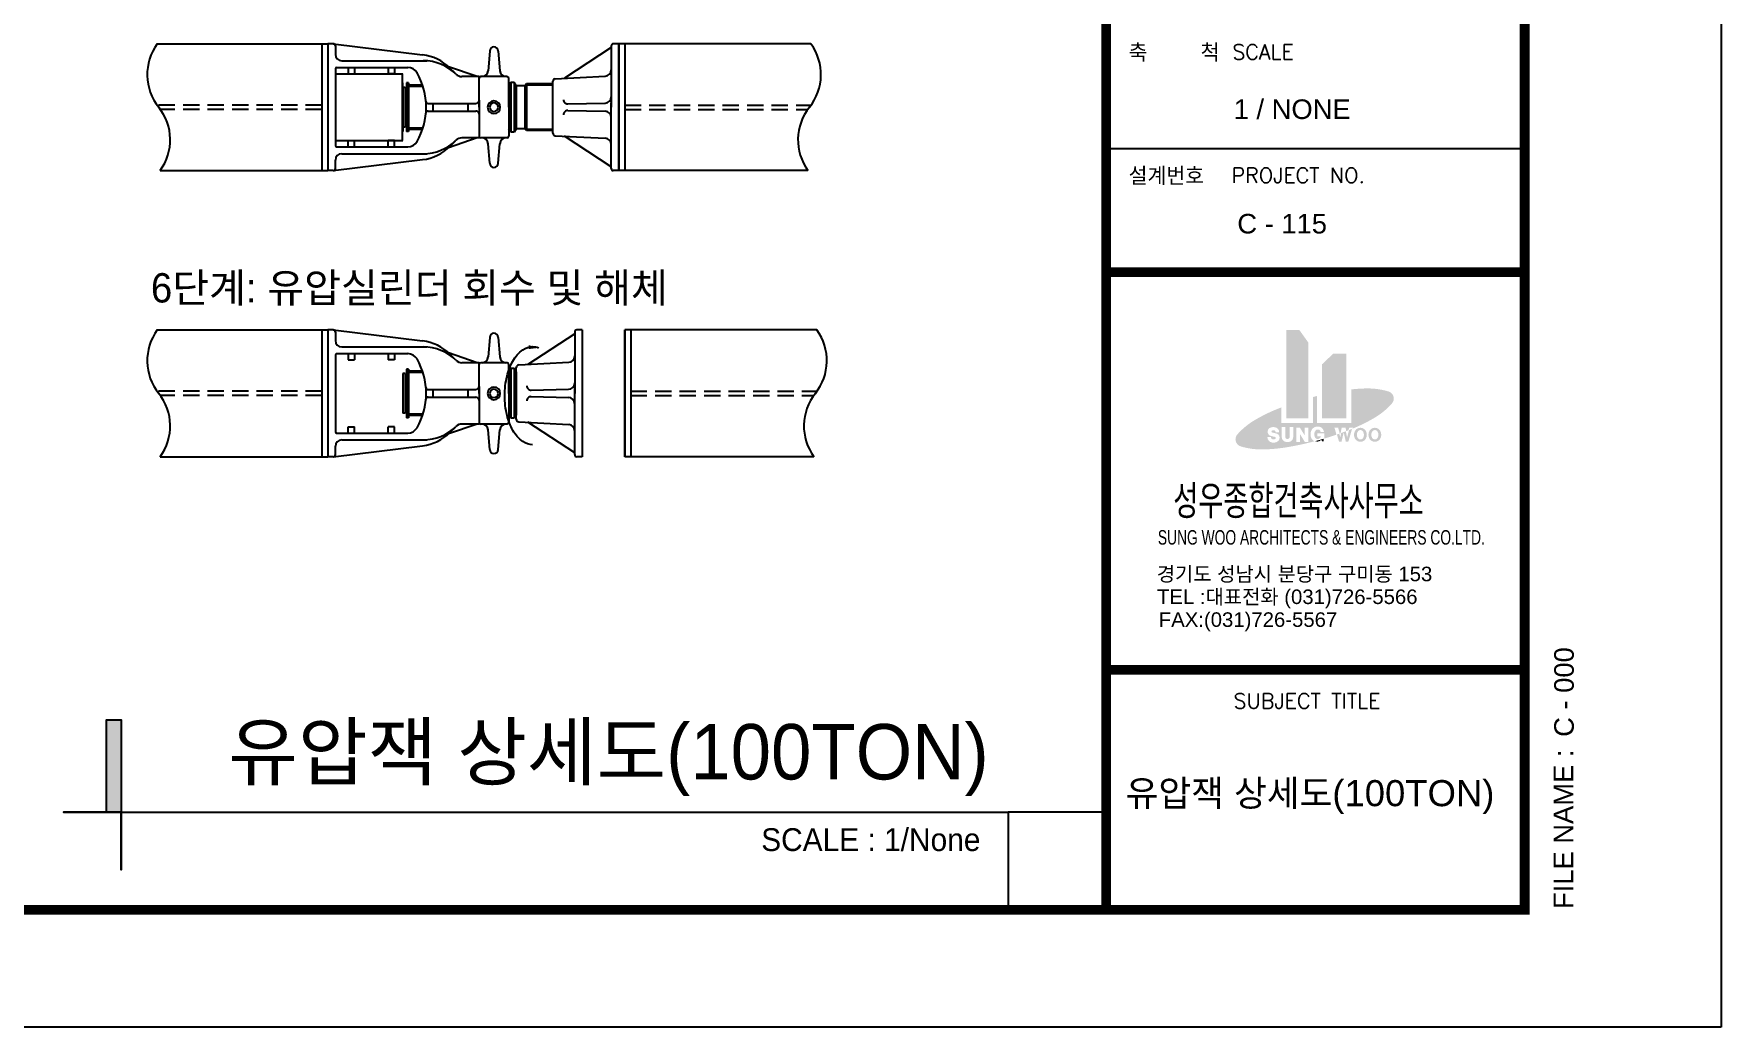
# Model space of a CAD drawing. Header units: millimetres. Extents: x 1073475 to 2890243, y -1340830 to -367733.
# Drawn here: x 2753097 to 2755683, y -373673 to -372150 of the extents above; entities that cross this region are included whole.
import ezdxf
from ezdxf.enums import TextEntityAlignment as Align

# ---------------------------------------------------------------- set-up
doc = ezdxf.new("R2010")
doc.units = ezdxf.units.MM
doc.header["$LTSCALE"] = 50
doc.linetypes.add('DASHED', pattern=[0.75, 0.5, -0.25])
for name, color, linetype in [('11', 11, 'Continuous'), ('3', 3, 'Continuous'), ('A-SYM', 7, 'Continuous'), ('DASH', 1, 'DASHED'), ('HAT', 8, 'Continuous'), ('OIL', 6, 'Continuous'), ('ST_BOLT', 7, 'Continuous'), ('TEX', 3, 'Continuous'), ('TEXT', 3, 'Continuous'), ('TEXT1', 7, 'Continuous'), ('TITLE-1', 3, 'Continuous')]:
    doc.layers.add(name, color=color, linetype=linetype)
doc.layers.add('defpoint', color=193, linetype='Continuous', plot=False)
doc.styles.add('RXHG', font='arial.ttf')
doc.styles.add('RXHS', font='SIMPLEX.SHX', dxfattribs={"bigfont": 'WHGTXT.SHX'})
doc.styles.add('돋움', font='')
doc.styles.get('돋움').set_extended_font_data('Dotum')

# ---------------------------------------------------------------- blocks, each defined once
blk = doc.blocks.new('dbox')
at = {"layer": 'HAT'}
h = blk.add_hatch(color=11, dxfattribs=at)
h.paths.add_polyline_path([(77433.17017800544, 9338.264989394229), (77433.17017800544, 10691.10806438106), (77634.45876490278, 10691.10806438106), (77771.7009644892, 10499.04448840226), (77771.7009644892, 9338.264989394229)])
h.paths.add_polyline_path([(78357.26777223274, 10328.87942943897), (78357.26777223274, 9338.264989394229), (77980.01919103283, 9338.264989394229), (77980.01919103283, 10162.00866703526), (78155.97918533665, 10328.87942943897)])
h = blk.add_hatch(color=11, dxfattribs=at)
edge = h.paths.add_edge_path()
edge.add_line((78388.54418312057, 9152.922575041011), (78399.89820562775, 9195.184769994172))
edge.add_line((78399.8982056209, 9195.18476998253), (78456.73067301736, 9195.18476998253))
edge.add_line((78456.73067301736, 9195.18476998253), (78451.7425326913, 9178.08257447806))
edge.add_ellipse((77492.41209751088, 11535.19478142081), major_axis=(-0.01228152565304937, 2544.85615407463), ratio=0.9999999972061123, start_angle=202.1457498920769, end_angle=210.5970623352607)
edge.add_ellipse((78218.16358976191, 10307.88592775387), major_axis=(-0.02592239020409198, 1119.022273673829), ratio=0.9999999972059727, start_angle=210.5960115768451, end_angle=228.271399793775)
edge.add_ellipse((78968.35609967873, 9638.847946335445), major_axis=(0.01018900746353609, 113.8354124499866), ratio=0.999999997205222, start_angle=228.2778554134856, end_angle=285.8703816195762)
edge.add_ellipse((78968.3560996663, 9638.847946347087), major_axis=(-0.002831095268082302, 113.8354128780933), ratio=0.9999999972058686, start_angle=-74.13617168075932, end_angle=-16.54364547465944)
edge.add_ellipse((78682.15747850577, 8675.265581203159), major_axis=(0.06516580285193342, 1119.02227206498), ratio=0.9999999972048551, start_angle=-16.53888392914867, end_angle=1.136504287797641)
edge.add_ellipse((78710.35507992646, 7249.710549445415), major_axis=(-0.04966569193290418, 2544.856153454099), ratio=0.9999999972061864, start_angle=1.1320495010803, end_angle=6.305794793125378)
edge.add_line((78430.7918522229, 9779.164491609263), (78430.7918522229, 9264.740909222513))
edge.add_line((78430.7918522229, 9264.740909222513), (77906.49511109604, 9264.740909222513))
edge.add_line((77906.49511109604, 9264.740909222513), (77906.49511109604, 9678.606837142375))
edge.add_ellipse((79083.81497395603, 5053.200327062572), major_axis=(-53.36798015143561, 4772.590419164354), ratio=0.999999997088326, start_angle=13.63977515110186, end_angle=14.40004516148103)
edge.add_line((77845.22504447875, 9662.577988831967), (77845.22504447875, 9264.740909234155))
edge.add_line((77845.22504447875, 9264.740909222513), (77359.64609801653, 9264.740909222513))
edge.add_line((77359.64609801653, 9264.740909222513), (77359.64609801653, 9503.785583113262))
edge.add_ellipse((79083.8149742404, 5053.200327970611), major_axis=(-54.3043113204216, 4772.579856323423), ratio=0.9999999971361202, start_angle=20.52459777890319, end_angle=21.42920754593017)
edge.add_ellipse((78246.25555108205, 7117.812556508405), major_axis=(0.8238589759525832, 2544.85602092231), ratio=0.999999997207298, start_angle=22.09966221284434, end_angle=30.61588749171462)
edge.add_ellipse((77520.50405885588, 8345.12141038489), major_axis=(-0.02379178284342399, 1119.022273721128), ratio=0.9999999972060911, start_angle=30.59612066744075, end_angle=48.27150888436786)
edge.add_ellipse((76770.31154893842, 9014.15939180326), major_axis=(0.004474986309083351, 113.8354128179911), ratio=0.9999999972054211, start_angle=48.27497942534542, end_angle=105.8675056314224)
edge.add_ellipse((76770.31154895583, 9014.159391791618), major_axis=(-0.01485608324786325, 113.8354119484), ratio=0.9999999972063554, start_angle=105.8577758852946, end_angle=163.4503020913804)
edge.add_ellipse((77056.51017011635, 9977.741756935604), major_axis=(-0.05446420157807931, 1119.022272636998), ratio=0.9999999972071159, start_angle=163.4549908180321, end_angle=181.1303790349391)
edge.add_ellipse((77028.3125687025, 11403.29678897274), major_axis=(0.1419998109782254, 2544.856150262608), ratio=0.9999999972080158, start_angle=181.136364724767, end_angle=189.6525900036391)
edge.add_ellipse((76654.85267434074, 13599.80701179797), major_axis=(0.5211324483387588, 4772.888767472868), ratio=0.9999999972074668, start_angle=189.6556488661869, end_angle=194.7238742666846)
edge.add_ellipse((77757.40883242062, 8815.061556588102), major_axis=(-0.01045681543930512, 201.202537881784), ratio=0.9999999972064897, start_angle=-33.15219603456262, end_angle=-28.66311442970592)
edge.add_ellipse((77876.49149922593, 9032.646865246934), major_axis=(-0.04287366883558143, 46.83801853025268), ratio=0.9999999972070481, start_angle=127.9732202737217, end_angle=151.121173919157, ccw=False)
edge.add_ellipse((-198308.1011636762, -206945.718214436), major_axis=(272662.5010675837, 220333.6168655565), ratio=0.9999999149476421, start_angle=-0.9153815835069274, end_angle=-0.9114483847429671)
edge.add_ellipse((77863.37858060855, 9052.946266338986), major_axis=(0.01651355281300524, 49.01408182322642), ratio=0.9999999972064132, start_angle=104.03628941992031, end_angle=128.0489035494364, ccw=False)
edge.add_ellipse((77667.6193083669, 9004.076351625088), major_axis=(-0.2851861305880007, 152.7527462193734), ratio=0.9999999971904927, start_angle=-76.08998420202624, end_angle=-70.28749169173827)
edge.add_ellipse((77872.52475399515, 9077.925549533975), major_axis=(-0.0451092414856096, 65.05410200631675), ratio=0.9999999971951178, start_angle=89.33612013073969, end_angle=109.7797486942913, ccw=False)
edge.add_ellipse((77637.76174649064, 9080.483036607271), major_axis=(0.04945263406679198, 169.7228134090712), ratio=0.999999997232313, start_angle=269.3925440556524, end_angle=274.5569690344935)
edge.add_ellipse((77867.20856750492, 9098.703184790967), major_axis=(-0.01201888328286393, 60.44628507941816), ratio=0.9999999972089422, start_angle=75.19940628139119, end_angle=94.52888210538902, ccw=False)
edge.add_ellipse((77686.98525534823, 9146.283901389164), major_axis=(0.3752789497891492, 125.9515640302864), ratio=0.999999997168499, start_angle=255.3815138026692, end_angle=261.3838880367564)
edge.add_ellipse((77870.65229383737, 9117.893979200511), major_axis=(-0.03007325165871742, 59.89611092535886), ratio=0.9999999972094602, start_angle=424.09302283366685, end_angle=441.18440545193243, ccw=False)
edge.add_ellipse((78586.33748721081, 8770.712218130997), major_axis=(11.59957285090205, 855.2673189143345), ratio=0.9999999971479634, start_angle=423.7323226261706, end_angle=424.89881733223854, ccw=False)
edge.add_ellipse((77873.11636562849, 9134.817765686603), major_axis=(-0.09863322991099874, 54.56050821565587), ratio=0.9999999972099276, start_angle=405.77633298846, end_angle=422.8517178406373, ccw=False)
edge.add_ellipse((77242.78970923848, 9746.075491327501), major_axis=(21.45538670594301, 823.1961253959673), ratio=0.9999999971954932, start_angle=227.3729023049699, end_angle=228.3146747104598)
edge.add_ellipse((77878.81480625589, 9149.260964043438), major_axis=(-0.08999437078483508, 48.71430073910506), ratio=0.9999999972043175, start_angle=391.3789464132352, end_angle=406.71583570383007, ccw=False)
edge.add_ellipse((80058.76624448685, 5589.783411257376), major_axis=(871.1052140826674, 4131.861906935749), ratio=0.9999999975115864, start_angle=403.17743438973235, end_angle=403.3899101133434, ccw=False)
edge.add_ellipse((77890.09781427521, 9160.501517260214), major_axis=(0.2355666769471381, 44.99213747177335), ratio=0.9999999972318634, start_angle=377.1698494725851, end_angle=391.5723006432219, ccw=False)
edge.add_ellipse((77923.05006950579, 9051.83744594123), major_axis=(-0.06320030555663743, 158.5433097022485), ratio=0.9999999971979785, start_angle=360.4931362499967, end_angle=376.8470271646437, ccw=False)
edge.add_ellipse((77922.43485884703, 9120.150724950363), major_axis=(-0.001432501649043739, 90.22727312252412), ratio=0.9999999972062945, start_angle=273.764679802488, end_angle=360.51506647003407, ccw=False)
edge.add_line((78012.4673392507, 9126.076367888309), (77962.77054461488, 9126.076367888309))
edge.add_ellipse((78018.2170348184, 9157.831606071384), major_axis=(0.007933328886973562, 63.89607485765686), ratio=0.9999999972043088, start_angle=102.41382292877142, end_angle=119.80768478653371, ccw=False)
edge.add_ellipse((77950.5902821114, 9142.95459834655), major_axis=(-3.781408414994877, 3.781408414994878), ratio=0.9999999999576459, start_angle=237.4067088047383, end_angle=277.4682663514455)
edge.add_ellipse((78051.25105471816, 9273.987941021798), major_axis=(-0.7659212334590287, 159.8846077773086), ratio=0.9999999972086386, start_angle=135.4457436915772, end_angle=142.1937953677139, ccw=False)
edge.add_ellipse((77936.85803488074, 9156.68228709983), major_axis=(-2.801702610139559, 2.80170261013956), ratio=0.9999999999900919, start_angle=-89.27978514747197, end_angle=-50.76183289460866)
edge.add_ellipse((77917.36869946233, 8963.533691893972), major_axis=(0.02003314513133503, 198.0915792820947), ratio=0.999999997203295, start_angle=-5.756038446188292, end_angle=4.196498495022613)
edge.add_ellipse((77904.60743922016, 9137.695844362548), major_axis=(-0.01094679176270783, 23.46252771184015), ratio=0.9999999972057352, start_angle=4.163971948817383, end_angle=54.24833864873367)
edge.add_ellipse((78033.0108179102, 9045.343914919416), major_axis=(0.2091723198454493, 181.6278504832725), ratio=0.9999999972022836, start_angle=54.34105566028035, end_angle=64.3717101761491)
edge.add_ellipse((77916.04148067144, 9101.623060688493), major_axis=(0.05571801594855536, 51.82359521484742), ratio=0.9999999971938962, start_angle=64.36732671156098, end_angle=86.88615408866994)
edge.add_ellipse((77997.28939138865, 9097.115522086271), major_axis=(0.008901718389162084, 133.1964762228152), ratio=0.9999999972062442, start_angle=86.82838187801057, end_angle=111.3177491409087)
edge.add_ellipse((77916.07564409234, 9065.428872830526), major_axis=(-0.02188023863529448, 46.02011828729936), ratio=0.9999999972067418, start_angle=111.2866787659629, end_angle=179.0118579370677)
edge.add_ellipse((77916.14735556958, 9069.704422867915), major_axis=(0.007514720731560144, 50.29627431265938), ratio=0.9999999972064493, start_angle=179.0476596890212, end_angle=257.4952861792383)
edge.add_line((77965.24888434293, 9058.806940377166), (77912.08982103967, 9058.806940377166))
edge.add_line((77912.08982103906, 9058.806940377166), (77912.08982103906, 9106.215527143388))
edge.add_line((77912.08982103906, 9106.215527143388), (78015.91792737413, 9106.215527143388))
edge.add_line((78015.9179273679, 9106.215527143388), (78015.9179273679, 9025.097313367878))
edge.add_ellipse((76569.40951054203, 13865.92876221269), major_axis=(-10.80593966704647, 5052.318176764768), ratio=0.999999997189153, start_angle=196.5143396982266, end_angle=198.7565463262957)
edge.add_line((78204.20263921889, 9085.396664296626), (78172.18110844548, 9195.18476998253))
edge.add_line((78172.18110844612, 9195.18476998253), (78229.01357588786, 9195.18476998253))
edge.add_line((78229.01357588786, 9195.18476998253), (78253.85125469905, 9102.733409549575))
edge.add_ellipse((76654.85267384653, 13599.80701249646), major_axis=(-55.69236456328843, 4772.563862970588), ratio=0.9999999971253899, start_angle=198.9049979629736, end_angle=199.0785405260002)
edge.add_line((78267.46503638924, 9107.59722000279), (78284.45963562542, 9195.18476998253))
edge.add_line((78284.45963562606, 9195.18476998253), (78342.19317945518, 9195.18476998253))
edge.add_line((78342.19317944834, 9195.18476998253), (78353.82031767696, 9139.54060841928))
edge.add_ellipse((76654.85267481263, 13599.80700923683), major_axis=(-89.97360238818526, 4772.040672903342), ratio=0.9999999970842961, start_angle=199.772277224438, end_angle=200.2190016377002)
h.paths.add_polyline_path([(77775.04997792325, 9195.18476998253), (77716.79148367868, 9195.18476998253), (77716.79148367868, 9074.781435084064), (77641.53939954238, 9195.18476998253), (77586.59259207945, 9195.18476998253), (77586.59259207945, 8972.007679076632), (77642.68110479781, 8972.007679076632), (77642.68110479781, 9098.451508672268), (77720.05717941848, 8972.007679076632), (77775.04997792325, 8972.007679076632)], flags=16)
edge = h.paths.add_edge_path(flags=16)
edge.add_line((77486.77344185012, 9201.694714575133), (77486.77354627434, 9053.177092263999))
edge.add_ellipse((77453.15128340019, 9053.038008876785), major_axis=(0.001527476959400649, 33.62255060037278), ratio=0.9999999972059346, start_angle=179.6320473292712, end_angle=270.23961393772674, ccw=False)
edge.add_ellipse((77452.77531508563, 9053.018677309388), major_axis=(-0.005119520348219236, 33.60288940798291), ratio=0.9999999972042368, start_angle=89.65399322161261, end_angle=180.2615598299564, ccw=False)
edge.add_line((77419.17300758322, 9053.216483076161), (77419.17300758322, 9201.694714575133))
edge.add_line((77419.17300758322, 9201.694714575133), (77365.2544763867, 9201.694714575133))
edge.add_line((77365.25447639229, 9201.694714575133), (77365.25447639229, 9046.603508094908))
edge.add_ellipse((77439.12355128443, 9048.702754717844), major_axis=(-0.008238207228097198, 73.89889731741933), ratio=0.9999999972056938, start_angle=91.62143337216563, end_angle=151.6561182099791)
edge.add_ellipse((77452.83368521492, 9079.97218452231), major_axis=(-0.007005105667726715, 107.9646020601929), ratio=0.999999997208339, start_angle=153.1317622807758, end_angle=180.0703347553263)
edge.add_ellipse((77453.00694449616, 9080.391251519672), major_axis=(-0.01653418064673738, 108.3835830911462), ratio=0.9999999972047535, start_angle=179.973433801411, end_angle=206.9120062767772)
edge.add_ellipse((77466.99292357019, 9048.595095784054), major_axis=(-0.001041159667436507, 73.72595434771539), ratio=0.9999999972062982, start_angle=208.416564706089, end_angle=268.45124956569)
edge.add_line((77540.6919730466, 9046.603508129832), (77540.6919730466, 9201.694714586774))
edge.add_line((77540.6919730466, 9201.694714575133), (77486.77344185012, 9201.694714575133))
edge = h.paths.add_edge_path(flags=16)
edge.add_line((77278.69622545244, 9103.901320734876), (77218.3752402376, 9118.981567085022))
edge.add_ellipse((77222.72808309869, 9133.874191564391), major_axis=(0.00962598906599093, 15.51571501121125), ratio=0.9999999972039759, start_angle=20.862407521878197, end_angle=163.7428664980238, ccw=False)
edge.add_ellipse((77238.62415817642, 9103.308883546793), major_axis=(0.0007983182752580555, 49.89542961759734), ratio=0.9999999972058649, start_angle=340.66038987242706, end_angle=385.4145334791326, ccw=False)
edge.add_ellipse((77246.12487258963, 9126.185781317356), major_axis=(-0.001292506345792599, 25.83026471894025), ratio=0.9999999972074705, start_angle=255.1486575155599, end_angle=339.5496997125129, ccw=False)
edge.add_line((77271.09258519698, 9119.566423295706), (77325.78722477471, 9119.566423295706))
edge.add_ellipse((77250.10085563819, 9124.122056548134), major_axis=(0.0001023122728326881, 75.8233493001663), ratio=0.9999999972056817, start_angle=266.5555466057668, end_angle=353.4554835857217)
edge.add_ellipse((77236.85555915712, 9075.507116476307), major_axis=(0.02365071448345711, 125.8618966547055), ratio=0.9999999972088847, start_angle=-10.0038806717353, end_angle=18.56131439711179)
edge.add_ellipse((77216.65032139362, 9130.25082748197), major_axis=(0.01394072005694877, 67.55675946086284), ratio=0.9999999972061576, start_angle=17.08715873008564, end_angle=163.2443842977521)
edge.add_line((77197.16102626733, 9065.56633693882), (77262.45777999127, 9050.330427703855))
edge.add_ellipse((77258.65463612232, 9034.863693405292), major_axis=(-0.004669371986026296, 15.92745275760051), ratio=0.9999999972077516, start_angle=218.2434761659424, end_angle=346.1687065590108, ccw=False)
edge.add_ellipse((77238.16435496198, 9068.024123148294), major_axis=(-0.01685923276611666, 54.83396974871593), ratio=0.9999999972038605, start_angle=165.5029959228434, end_angle=213.5929937051453, ccw=False)
edge.add_ellipse((77228.36927195126, 9040.838172209857), major_axis=(0.003028187281747139, 26.20053736477754), ratio=0.9999999972043554, start_angle=74.9915538949192, end_angle=171.4127222823484, ccw=False)
edge.add_line((77203.0632804133, 9047.626025763457), (77145.93301979726, 9047.626025763457))
edge.add_ellipse((77226.48391838314, 9045.38765293581), major_axis=(-0.002298985882020238, 80.58199307195694), ratio=0.9999999972055719, start_angle=88.40662247584072, end_angle=171.855253055633)
edge.add_ellipse((77237.39709340758, 9060.852853148128), major_axis=(0.001243003171885549, 97.81696769264357), ratio=0.9999999972025171, start_angle=166.8063152145038, end_angle=184.4101053800728)
edge.add_ellipse((77245.52543727236, 9059.50236196979), major_axis=(0.01774152811302044, 96.17887603962576), ratio=0.9999999972078704, start_angle=179.6483924612986, end_angle=218.7300127029585)
edge.add_ellipse((77262.16078486791, 9039.972124545136), major_axis=(0.005811730378207573, 70.53962245602912), ratio=0.9999999972059338, start_angle=218.1044939622206, end_angle=286.3476490697191)
edge.add_ellipse((77268.30907829115, 9040.125756250345), major_axis=(0.002936956480669689, 64.61590704178204), ratio=0.9999999972053598, start_angle=-72.25099857936641, end_angle=-9.247953216163213)
h = blk.add_hatch(color=11, dxfattribs=at)
h.paths.add_polyline_path([(78442.96600511495, 9174.525308139855), (78397.1399557759, 9156.283357054403), (78366.53544736453, 9042.366575406282), (78346.78876593662, 9136.868551067426), (78275.60135882496, 9110.52631825232), (78262.37633409334, 9042.366575406282), (78246.82764792754, 9100.242240885738), (78211.2382090741, 9087.808395661821), (78242.84650038116, 8979.437110960775), (78281.90616785645, 8979.437110960775), (78314.45589075191, 9120.485910587246), (78347.0056136598, 8979.437110960775), (78386.06528112889, 8979.437110960775)])
edge = h.paths.add_edge_path()
edge.add_ellipse((78570.76442519043, 9095.669506432081), major_axis=(-0.007021665375325509, 95.77443952039569), ratio=0.9999999972056558, start_angle=-76.32674735513727, end_angle=77.65074606211081)
edge.add_ellipse((78603.7036423657, 9082.715203508793), major_axis=(-0.006054706521852241, 130.8420666228379), ratio=0.9999999972101461, start_angle=75.19386420509093, end_angle=89.6115463618526)
edge.add_ellipse((78603.70364238927, 9084.47724555037), major_axis=(0.01038318416416761, 130.8420663754992), ratio=0.9999999972066708, start_angle=90.39034907837954, end_angle=104.8080312350908)
edge.add_ellipse((78570.76442519043, 9071.522942627082), major_axis=(0.01843581805908154, 95.77443800337916), ratio=0.9999999972056726, start_angle=102.3560823042337, end_angle=256.3335757214816)
edge.add_ellipse((78528.74583811159, 9083.392254786915), major_axis=(0.04347841514724066, 139.4171842751849), ratio=0.9999999971971709, start_angle=255.6840107503111, end_angle=270.101692906888)
edge.add_ellipse((78528.74583811159, 9083.800194272248), major_axis=(-0.04367537209896623, 139.4171842136258), ratio=0.999999997197152, start_angle=269.8982261503972, end_angle=284.3159083069977)
edge = h.paths.add_edge_path(flags=16)
edge.add_ellipse((78524.22817577832, 9083.735763956327), major_axis=(-0.01275158704742091, 100.5351695795993), ratio=0.9999999972044842, start_angle=269.9132081372828, end_angle=296.8572529937359)
edge.add_ellipse((78571.01828905437, 9107.897718414082), major_axis=(-0.006572896224439085, 47.87816138622281), ratio=0.9999999972058526, start_angle=-63.63484615678062, end_angle=66.48330695666773)
edge.add_ellipse((78612.27019267302, 9082.650773286005), major_axis=(0.0183923514971879, 96.0106736610651), ratio=0.9999999972040282, start_angle=62.50271002861897, end_angle=89.44675488506154)
edge.add_ellipse((78612.27019267302, 9084.541675773158), major_axis=(-0.01839835258058929, 96.01067365991523), ratio=0.9999999972040264, start_angle=90.5532415337038, end_angle=117.4972863901463)
edge.add_ellipse((78571.01828905437, 9059.29473064508), major_axis=(0.008079015008015656, 47.87816115585228), ratio=0.9999999972068421, start_angle=113.5184954111757, end_angle=243.6366485245471)
edge.add_ellipse((78524.22817576714, 9083.456685102836), major_axis=(-0.007440911590033, 100.5351701255199), ratio=0.9999999972060367, start_angle=243.1312391451526, end_angle=270.0752840016182)
edge = h.paths.add_edge_path()
edge.add_ellipse((78792.10254090055, 9095.669506443723), major_axis=(-0.007000752838996023, 95.77443949684044), ratio=0.999999997205624, start_angle=-76.32673484431693, end_angle=77.65075857292842)
edge.add_ellipse((78825.04175809879, 9082.715203508793), major_axis=(-0.02671827644288002, 130.8420640349049), ratio=0.9999999972100818, start_angle=75.18481562174087, end_angle=89.60249777850329)
edge.add_ellipse((78825.04175812239, 9084.47724555037), major_axis=(-0.03150859259826171, 130.8420629945037), ratio=0.9999999972002351, start_angle=90.37200465685358, end_angle=104.7896868134903)
edge.add_ellipse((78792.10254090055, 9071.52294261544), major_axis=(0.01841911184246955, 95.77443798150807), ratio=0.999999997205633, start_angle=102.3560723097922, end_angle=256.3335657270376)
edge.add_ellipse((78750.08395379252, 9083.392254786915), major_axis=(-0.0372616096138367, 139.4171860735622), ratio=0.9999999972099252, start_angle=255.6508293133556, end_angle=270.0685114701202)
edge.add_ellipse((78750.08395379252, 9083.800194272248), major_axis=(0.03702733834137099, 139.4171861359816), ratio=0.9999999972099027, start_angle=269.931392252234, end_angle=284.3490744090221)
edge = h.paths.add_edge_path(flags=16)
edge.add_ellipse((78745.56629149403, 9083.7357640611), major_axis=(0.02550254970104712, 100.5351671289608), ratio=0.9999999972081924, start_angle=269.9350094107378, end_angle=296.8790542672712)
edge.add_ellipse((78792.35640475951, 9107.89771840244), major_axis=(-0.0001013999604301582, 47.87816186429237), ratio=0.9999999972060508, start_angle=-63.62710172024538, end_angle=66.4910513931519)
edge.add_ellipse((78833.60830836018, 9082.650773286005), major_axis=(0.02003159079880487, 96.01067333307894), ratio=0.9999999972041749, start_angle=62.50368826871978, end_angle=89.44773312511822)
edge.add_ellipse((78833.60830836018, 9084.541675773158), major_axis=(-0.02001476754600289, 96.01067333658732), ratio=0.9999999972041762, start_angle=90.55227691440496, end_angle=117.4963217708034)
edge.add_ellipse((78792.3564047651, 9059.294730656722), major_axis=(0.001609008372558747, 47.87816183744745), ratio=0.9999999972070406, start_angle=113.5107527573077, end_angle=243.628905870628)
edge.add_ellipse((78745.56629147666, 9083.456684998062), major_axis=(-0.003454704538176284, 100.5351703172709), ratio=0.9999999972052365, start_angle=243.133510973969, end_angle=270.0775558304456)
h = blk.add_hatch(color=11, dxfattribs=at)
edge = h.paths.add_edge_path()
edge.add_line((78008.48849551074, 9022.89347627468), (77878.66052803956, 8986.482637000037))
edge.add_ellipse((77911.48499747805, 9056.982458418934), major_axis=(0.003347365683699045, 77.76677059355974), ratio=0.9999999972068839, start_angle=155.0359445222819, end_angle=230.6266365438579)
edge.add_line((77971.59880956163, 9007.646870881435), (77982.44871717834, 8983.77707402641))
edge.add_line((77982.44871717773, 8983.777074038051), (78008.48849551074, 8983.777074038051))
edge.add_line((78008.48849551074, 8983.777074038051), (78008.48849551074, 9022.89347627468))
at = {"layer": '11'}
for p, q in [((81088.4673200853, 57599.9999522774), (81088.4673200853, 1800.000004245201)), ((81088.4673200853, 1800.000004245201), (4288.467606187603, 1800.000004245201))]:
    blk.add_line(p, q, dxfattribs=at)
at = {"layer": '11', "const_width": 150}
blk.add_lwpolyline([(81088.4673200853, 1800.000004245201), (4288.467606187603, 1800.000004245201), (4288.467606187603, 57599.9999522774), (81088.4673200853, 57599.9999522774)], close=True, dxfattribs=at)
for points in [[(74675.32566019584, 57599.9999522774), (74675.32566019584, 1800.000004245201)], [(81088.4673200853, 11577.4127261418), (74675.32566019584, 11577.4127261418)], [(81088.4673200853, 5479.67145872867), (74675.32566019584, 5479.67145872867)]]:
    blk.add_lwpolyline(points, dxfattribs=at)
at = {"layer": '3'}
blk.add_line((81088.4673201325, 13469.81518844928), (74675.325660248, 13469.81518844928), dxfattribs=at)
at = {"layer": 'TEXT', "color": 7}
for p, q in [((84099.99968670309, 59399.99994467944), (84099.99968670309, 0)), ((84099.99968670309, 0), (-4.547473508864641e-12, 0))]:
    blk.add_line(p, q, dxfattribs=at)
at = {"layer": 'TEX', "color": 7, "linetype": 'Continuous', "style": 'RXHG', "width": 1.000000002793968}
blk.add_text('FILE NAME : ', height=299.9999988824129, rotation=90, dxfattribs=at).set_placement((81831.31517709052, 1813.167088233691))
at = {"layer": 'TEX', "color": 6, "linetype": 'Continuous', "style": 'RXHG', "width": 0.9999999972060323}
for tag, p in [('일자', (76628.2912276935, 15972.42345706216)), ('축척', (76628.2912276935, 13925.12765882432)), ('설계번호', (76684.25094417948, 12170.08725635469))]:
    blk.add_attdef(tag, p, '', height=299.9999997206032, dxfattribs=at)
at = {"layer": 'TEX', "color": 7, "linetype": 'Continuous', "style": 'RXHG', "width": 1.000000002793968}
blk.add_attdef('파일명', (81840.45851085038, 4452.609815902193), '', height=299.9999988824129, rotation=90, dxfattribs=at)
at = {"layer": 'TEX', "linetype": 'Continuous', "style": 'RXHG', "width": 0.9999999972060323}
for tag, p in [('도면명-1', (77798.58959261666, 3389.369734464097)), ('도면명-2', (77798.58959261666, 2661.908596204885))]:
    blk.add_attdef(tag, text='', height=399.999999627471, dxfattribs=at).set_placement(p, align=Align.CENTER)
at = {"layer": 'TEXT1'}
for s, height, style, width, p in [('축    척', 273.3470223327167, 'RXHS', 0.9999999972059518, (75017.82363650517, 14803.60449209542)), ('SCALE', 231.2936342815519, 'RXHS', 0.9999999972058553, (76609.2968141711, 14837.84690008766)), ('설계번호', 273.3470223326585, 'RXHS', 0.9999999972061647, (75017.82363650517, 12911.20202979964)), ('PROJECT NO.', 231.2936342814937, 'RXHS', 0.9999999972061069, (76597.99139048037, 12945.44443778024)), ('성우종합건축사사무소', 449.9999995809048, 'RXHG', 0.6799999980651773, (75702.48649389858, 7851.118937409134)), ('SUBJECT TITLE', 231.2936342815519, 'RXHS', 0.9999999972058553, (76628.0293518726, 4887.975839439547))]:
    blk.add_text(s, height=height, dxfattribs=dict(at, style=style, width=width)).set_placement(p)
at = {"layer": 'TEXT1', "color": 4, "style": 'RXHG'}
for s, height, width, p in [('SUNG WOO ARCHITECTS & ENGINEERS CO.LTD.', 222.8829566712957, 0.6799999981087675, (75467.1017339623, 7399.533099549531)), ('경기도 성남시 분당구 구미동 153', 222.8829566712957, 0.9999999972059359, (75450.31705918169, 6838.319344255084)), ('TEL :대표전화 (031)726-5566', 222.8829566712375, 0.999999997206197, (75454.37486427758, 6488.885926543153)), ('FAX:(031)726-5567', 222.8829566712957, 0.9999999972059359, (75481.18179695736, 6138.682363328582))]:
    blk.add_text(s, height=height, dxfattribs=dict(at, width=width)).set_placement(p)

msp = doc.modelspace()

# ---------------------------------------------------------------- hatches: boundary and pattern name
at = {"layer": 'A-SYM'}
msp.add_hatch(color=2, dxfattribs=at).paths.add_polyline_path([(2753230.803173811, -373201.6385339007), (2753208.176911185, -373201.6385339007), (2753208.176911185, -373343.0526753147), (2753230.803173811, -373343.0526753147)])

# ---------------------------------------------------------------- linework, layer by layer
for p, q in [((2753286.171648786, -372165.2968893934), (2753547.388037292, -372165.2968893934)), ((2753538.316037291, -372165.2968893934), (2753538.316037291, -372359.6968893933)), ((2753547.388037292, -372165.2968893934), (2753547.388037292, -372359.6968893933)), ((2753547.388037292, -372165.2968893934), (2753547.388037292, -372359.6968893933)), ((2753555.812037291, -372165.2968893934), (2753547.388037292, -372165.2968893934)), ((2753555.812037291, -372165.2968893934), (2753692.845690545, -372182.1299587191)), ((2753559.052037291, -372168.5368893934), (2753559.052037291, -372181.4968893934)), ((2753981.779659424, -372171.1288893934), (2753909.964892833, -372218.1580285754)), ((2753981.779659424, -372168.5368893934), (2753981.779659424, -372262.4968893934)), ((2753981.779659424, -372168.5368893934), (2753981.779659424, -372246.509555124)), ((2753981.779659424, -372168.5368893934), (2753981.779659424, -372205.1704405503)), ((2753993.443659423, -372165.2968893934), (2753985.019659423, -372165.2968893934)), ((2753993.443659423, -372165.2968893934), (2753993.443659423, -372359.6968893933)), ((2753993.443659423, -372165.2968893934), (2753993.443659423, -372359.6968893933)), ((2753993.443659423, -372359.6968893933), (2753993.443659423, -372165.2968893934)), ((2754287.794159185, -372165.2968893934), (2753993.443659423, -372165.2968893934)), ((2754002.515659424, -372165.2968893934), (2754002.515659424, -372359.6968893933)), ((2753560.996037291, -372201.5848893934), (2753670.161243913, -372201.5848893934)), ((2753568.772037293, -372191.2168893933), (2753699.066831253, -372191.2168893933)), ((2753578.492037292, -372201.5848893934), (2753578.492037292, -372211.3048893933)), ((2753588.212037291, -372201.5848893934), (2753588.212037291, -372211.3048893933)), ((2753640.052037291, -372201.5848893934), (2753640.052037291, -372211.3048893933)), ((2753649.772037293, -372201.5848893934), (2753649.772037293, -372211.3048893933)), ((2753776.132037293, -372215.5168893934), (2753732.399932072, -372200.4065707881)), ((2753559.052037291, -372203.5288893933), (2753559.052037291, -372321.4648893932)), ((2753578.492037292, -372211.3048893933), (2753588.212037291, -372211.3048893933)), ((2753649.772037293, -372211.3048893933), (2753640.052037291, -372211.3048893933)), ((2753662.732037291, -372232.0408893934), (2753662.732037291, -372225.2368893934)), ((2753742.436037292, -372210.3540241095), (2753734.557624724, -372202.4756115412)), ((2753779.372037293, -372215.5168893934), (2753753.02703323, -372215.5168893934)), ((2753779.372037293, -372251.8048893933), (2753779.372037293, -372215.5168893934)), ((2753824.732037291, -372262.4968893934), (2753824.732037291, -372218.1088893933)), ((2753827.972037293, -372224.4004969209), (2753824.732037291, -372229.5844969208)), ((2753824.732037291, -372226.5976893933), (2753824.732037291, -372298.3960893932)), ((2753827.972037293, -372224.4004969209), (2753827.972037293, -372300.5932818659)), ((2753833.156037293, -372224.4004969209), (2753827.972037293, -372224.4004969209)), ((2753836.396037293, -372229.5844969208), (2753833.156037293, -372224.4004969209)), ((2753833.156037293, -372224.4004969209), (2753833.156037293, -372300.5932818659)), ((2753851.948037293, -372226.5976893933), (2753849.356037292, -372229.5844969208)), ((2753892.355659422, -372226.5976893933), (2753851.948037293, -372226.5976893933)), ((2753851.948037293, -372226.5976893933), (2753851.948037293, -372298.3960893932)), ((2753892.355659422, -372302.223315158), (2753892.355659422, -372222.7704636288)), ((2753896.040177224, -372218.8877919976), (2753972.568364916, -372214.8771196281)), ((2753779.372037293, -372251.8048893933), (2753779.372037293, -372309.4768893934)), ((2753824.732037291, -372229.5844969208), (2753824.732037291, -372295.4092818658)), ((2753836.396037293, -372229.5844969208), (2753836.396037293, -372295.4092818658)), ((2753849.356037292, -372229.5844969208), (2753836.396037293, -372229.5844969208)), ((2753849.356037292, -372229.5844969208), (2753849.356037292, -372295.4092818658)), ((2753892.355659422, -372228.5416893934), (2753851.948037293, -372228.5416893934)), ((2753701.106027087, -372256.6648893934), (2753774.512037292, -372256.6648893934)), ((2753701.106027087, -372268.3288893933), (2753774.512037292, -372268.3288893933)), ((2753708.526372215, -372256.6648893934), (2753708.526372215, -372268.3288893933)), ((2753762.16665943, -372256.6648893934), (2753762.16665943, -372268.3288893933)), ((2753824.732037291, -372262.4968893934), (2753824.732037291, -372306.8848893934)), ((2753915.178987181, -372257.4903555934), (2753972.274651062, -372256.227177189)), ((2753915.178987181, -372267.5034231933), (2753972.274651062, -372268.7666015977)), ((2753981.779659424, -372356.4568893933), (2753981.779659424, -372255.6169465588)), ((2753981.779659424, -372356.4568893933), (2753981.779659424, -372278.4842236625)), ((2753662.732037291, -372292.9528893934), (2753662.732037291, -372299.7568893934)), ((2753827.972037293, -372300.5932818659), (2753824.732037291, -372295.4092818658)), ((2753833.156037293, -372300.5932818659), (2753827.972037293, -372300.5932818659)), ((2753836.396037293, -372295.4092818658), (2753833.156037293, -372300.5932818659)), ((2753849.356037292, -372295.4092818658), (2753836.396037293, -372295.4092818658)), ((2753851.948037293, -372298.3960893932), (2753849.356037292, -372295.4092818658)), ((2753892.355659422, -372296.4520893933), (2753851.948037293, -372296.4520893933)), ((2753892.355659422, -372298.3960893932), (2753851.948037293, -372298.3960893932)), ((2753560.996037291, -372323.4088893934), (2753670.161243913, -372323.4088893934)), ((2753578.492037292, -372313.6888893934), (2753588.212037291, -372313.6888893934)), ((2753578.492037292, -372323.4088893934), (2753578.492037292, -372313.6888893934)), ((2753588.212037291, -372323.4088893934), (2753588.212037291, -372313.6888893934)), ((2753649.772037293, -372313.6888893934), (2753640.052037291, -372313.6888893934)), ((2753640.052037291, -372323.4088893934), (2753640.052037291, -372313.6888893934)), ((2753649.772037293, -372323.4088893934), (2753649.772037293, -372313.6888893934)), ((2753776.132037293, -372309.4768893934), (2753732.399932072, -372324.5872079984)), ((2753742.436037292, -372314.639754677), (2753734.557624724, -372322.5181672455)), ((2753779.372037293, -372309.4768893934), (2753753.02703323, -372309.4768893934)), ((2753896.040177224, -372306.1059867892), (2753972.568364916, -372310.1166591587)), ((2753981.779659424, -372353.8648893934), (2753909.964892833, -372306.8357502113)), ((2753981.779659424, -372356.4568893933), (2753981.779659424, -372319.8233382365)), ((2753555.812037291, -372359.6968893933), (2753692.845690545, -372342.8638200674)), ((2753559.052037291, -372356.4568893933), (2753559.052037291, -372343.4968893934)), ((2753568.772037293, -372333.7768893934), (2753699.066831253, -372333.7768893934)), ((2753290.655852843, -372359.6968893933), (2753547.388037292, -372359.6968893933)), ((2753555.812037291, -372359.6968893933), (2753547.388037292, -372359.6968893933)), ((2753993.443659423, -372359.6968893933), (2753985.019659423, -372359.6968893933)), ((2754283.309955124, -372359.6968893933), (2753993.443659423, -372359.6968893933)), ((2753286.171648786, -372603.9928893934), (2753547.388037292, -372603.9928893934)), ((2753538.316037291, -372603.9928893934), (2753538.316037291, -372798.3928893933)), ((2753547.388037292, -372603.9928893934), (2753547.388037292, -372798.3928893933)), ((2753547.388037292, -372603.9928893934), (2753547.388037292, -372798.3928893933)), ((2753555.812037291, -372603.9928893934), (2753547.388037292, -372603.9928893934)), ((2753555.812037291, -372603.9928893934), (2753692.845690545, -372620.8259587191)), ((2753559.052037291, -372607.2328893934), (2753559.052037291, -372620.1928893934)), ((2753925.820037292, -372609.8248893933), (2753854.005270702, -372656.8540285754)), ((2753925.820037292, -372607.2328893934), (2753925.820037292, -372701.1928893934)), ((2753925.820037292, -372607.2328893934), (2753925.820037292, -372685.205555124)), ((2753925.820037292, -372607.2328893934), (2753925.820037292, -372643.8664405502)), ((2753937.484037292, -372603.9928893934), (2753929.060037292, -372603.9928893934)), ((2753937.484037292, -372603.9928893934), (2753937.484037292, -372798.3928893933)), ((2754002.530574302, -372603.9928893934), (2754002.530574302, -372798.3928893933)), ((2754002.530574302, -372798.3928893933), (2754002.530574302, -372603.9928893934)), ((2754296.881074063, -372603.9928893934), (2754002.530574302, -372603.9928893934)), ((2754011.602574302, -372603.9928893934), (2754011.602574302, -372798.3928893933)), ((2753560.996037291, -372640.2808893934), (2753670.161243913, -372640.2808893934)), ((2753568.772037293, -372629.9128893933), (2753699.066831253, -372629.9128893933)), ((2753578.492037292, -372640.2808893934), (2753578.492037292, -372650.0008893933)), ((2753588.212037291, -372640.2808893934), (2753588.212037291, -372650.0008893933)), ((2753640.052037291, -372640.2808893934), (2753640.052037291, -372650.0008893933)), ((2753649.772037293, -372640.2808893934), (2753649.772037293, -372650.0008893933)), ((2753776.132037293, -372654.2128893934), (2753732.399932072, -372639.1025707881)), ((2753742.436037292, -372649.0500241095), (2753734.557624724, -372641.1716115412)), ((2753559.052037291, -372642.2248893933), (2753559.052037291, -372760.1608893932)), ((2753578.492037292, -372650.0008893933), (2753588.212037291, -372650.0008893933)), ((2753649.772037293, -372650.0008893933), (2753640.052037291, -372650.0008893933)), ((2753779.372037293, -372654.2128893934), (2753753.02703323, -372654.2128893934)), ((2753779.372037293, -372690.5008893933), (2753779.372037293, -372654.2128893934)), ((2753824.732037291, -372701.1928893934), (2753824.732037291, -372656.8048893933)), ((2753827.972037293, -372663.0964969209), (2753824.732037291, -372668.2804969208)), ((2753824.732037291, -372665.2936893933), (2753824.732037291, -372737.0920893932)), ((2753827.972037293, -372663.0964969209), (2753827.972037293, -372739.2892818659)), ((2753833.156037293, -372663.0964969209), (2753827.972037293, -372663.0964969209)), ((2753833.156037293, -372663.0964969209), (2753833.156037293, -372739.2892818659)), ((2753836.396037293, -372668.2804969208), (2753833.156037293, -372663.0964969209)), ((2753836.396037293, -372740.919315158), (2753836.396037293, -372661.4664636287)), ((2753840.080555095, -372657.5837919976), (2753916.608742788, -372653.5731196281)), ((2753779.372037293, -372690.5008893933), (2753779.372037293, -372748.1728893933)), ((2753824.732037291, -372668.2804969208), (2753824.732037291, -372734.1052818657)), ((2753836.396037293, -372668.2804969208), (2753836.396037293, -372734.1052818657)), ((2753701.106027087, -372695.3608893934), (2753774.512037292, -372695.3608893934)), ((2753701.106027087, -372707.0248893933), (2753774.512037292, -372707.0248893933)), ((2753708.526372215, -372695.3608893934), (2753708.526372215, -372707.0248893933)), ((2753762.16665943, -372695.3608893934), (2753762.16665943, -372707.0248893933)), ((2753824.732037291, -372701.1928893934), (2753824.732037291, -372745.5808893934)), ((2753859.219365052, -372696.1863555934), (2753916.315028931, -372694.923177189)), ((2753859.219365052, -372706.1994231933), (2753916.315028931, -372707.4626015977)), ((2753925.820037292, -372795.1528893933), (2753925.820037292, -372694.3129465588)), ((2753925.820037292, -372795.1528893933), (2753925.820037292, -372717.1802236625)), ((2753827.972037293, -372739.2892818659), (2753824.732037291, -372734.1052818657)), ((2753833.156037293, -372739.2892818659), (2753827.972037293, -372739.2892818659)), ((2753836.396037293, -372734.1052818657), (2753833.156037293, -372739.2892818659)), ((2753560.996037291, -372762.1048893934), (2753670.161243913, -372762.1048893934)), ((2753578.492037292, -372752.3848893934), (2753588.212037291, -372752.3848893934)), ((2753578.492037292, -372762.1048893934), (2753578.492037292, -372752.3848893934)), ((2753588.212037291, -372762.1048893934), (2753588.212037291, -372752.3848893934)), ((2753649.772037293, -372752.3848893934), (2753640.052037291, -372752.3848893934)), ((2753640.052037291, -372762.1048893934), (2753640.052037291, -372752.3848893934)), ((2753649.772037293, -372762.1048893934), (2753649.772037293, -372752.3848893934)), ((2753776.132037293, -372748.1728893933), (2753732.399932072, -372763.2832079984)), ((2753742.436037292, -372753.335754677), (2753734.557624724, -372761.2141672455)), ((2753779.372037293, -372748.1728893933), (2753753.02703323, -372748.1728893933)), ((2753840.080555095, -372744.8019867892), (2753916.608742788, -372748.8126591587)), ((2753925.820037292, -372792.5608893934), (2753854.005270702, -372745.5317502113)), ((2753925.820037292, -372795.1528893933), (2753925.820037292, -372758.5193382365)), ((2753555.812037291, -372798.3928893933), (2753692.845690545, -372781.5598200674)), ((2753559.052037291, -372795.1528893933), (2753559.052037291, -372782.1928893934)), ((2753568.772037293, -372772.4728893934), (2753699.066831253, -372772.4728893934)), ((2753290.655852843, -372798.3928893933), (2753547.388037292, -372798.3928893933)), ((2753555.812037291, -372798.3928893933), (2753547.388037292, -372798.3928893933)), ((2753937.484037292, -372798.3928893933), (2753929.060037292, -372798.3928893933)), ((2754292.396870006, -372798.3928893933), (2754002.530574302, -372798.3928893933))]:
    msp.add_line(p, q)
for centre, radius, start, end in [((2753350.748184667, -372212.433168494), 79.94972041288558, 143.8732138936287, 218.7695887535091), ((2753555.812037291, -372168.5368893934), 3.24, 0, 90), ((2753985.019659423, -372168.5368893934), 3.24, 90, 180), ((2754223.2176233, -372212.433168494), 79.94972041288558, 321.2304112464908, 36.1267861063713), ((2753568.772037293, -372181.4968893934), 9.72, 180, 270), ((2753560.996037291, -372203.5288893933), 1.944, 90, 180), ((2753670.161243913, -372217.7848893933), 16.2, 29.76230031485592, 90), ((2753684.155053361, -372252.8781829042), 71.28000000000002, 44.9999999996087, 82.99693034205134), ((2753693.836037291, -372262.4968893934), 71.27999999999997, 45.36022703095723, 90), ((2753591.970437292, -372262.4968893934), 106.272, 0, 29.76230031485592), ((2753753.02703323, -372202.5568893934), 12.96, 225.3602270309572, 270), ((2753822.140037292, -372218.1088893933), 2.592000000000001, 0, 90), ((2753896.243659422, -372222.7704636288), 3.888, 92.99999996702677, 180), ((2753972.059659422, -372205.1704405503), 9.72, 272.9999999670268, 0), ((2753774.512037292, -372251.8048893933), 4.86, 270, 0), ((2753915.035659422, -372251.0119408835), 6.48, 180, 271.2673990121493), ((2753972.059659422, -372246.509555124), 9.72, 271.2673990121493, 0), ((2753226.079316962, -372312.5606102925), 79.94972041288558, 323.8732138936286, 38.76958875350918), ((2753591.970437292, -372262.4968893934), 106.272, 330.237699685144, 0), ((2753701.106027087, -372253.4248893934), 3.24, 184.7518414586614, 270), ((2753701.106027087, -372271.5688893933), 3.24, 90, 175.2481585413385), ((2753774.512037292, -372273.1888893934), 4.86, 0, 90), ((2753915.035659422, -372273.9818379032), 6.48, 88.73260098785076, 180), ((2753972.059659422, -372278.4842236625), 9.72, 0, 88.73260098785076), ((2754347.886491009, -372312.5606102925), 79.94972041288558, 141.2304112464908, 216.1267861063713), ((2753896.243659422, -372302.223315158), 3.888, 180, 267.0000000329732), ((2753560.996037291, -372321.4648893932), 1.944, 180, 270), ((2753670.161243913, -372307.2088893934), 16.2, 270, 330.237699685144), ((2753684.155053361, -372272.1155958824), 71.28000000000002, 277.0030696579486, 315.0000000003913), ((2753693.836037291, -372262.4968893934), 71.28000000000164, 270, 314.6397729690427), ((2753753.02703323, -372322.4368893933), 12.96, 90, 134.6397729690428), ((2753822.140037292, -372306.8848893934), 2.592000000000001, 270, 0), ((2753972.059659422, -372319.8233382365), 9.72, 0, 87.00000003297325), ((2753555.812037291, -372356.4568893933), 3.24, 270, 0), ((2753568.772037293, -372343.4968893934), 9.72, 90, 180), ((2753985.019659423, -372356.4568893933), 3.24, 180, 270), ((2753350.748184667, -372651.129168494), 79.94972041288558, 143.8732138936287, 218.7695887535091), ((2753555.812037291, -372607.2328893934), 3.24, 0, 90), ((2753929.060037292, -372607.2328893934), 3.24, 90, 180), ((2754232.304538182, -372651.129168494), 79.94972041288558, 321.2304112464908, 36.1267861063713), ((2753568.772037293, -372620.1928893934), 9.72, 180, 270), ((2753560.996037291, -372642.2248893933), 1.944, 90, 180), ((2753670.161243913, -372656.4808893933), 16.2, 29.76230031485592, 90), ((2753684.155053361, -372691.5741829042), 71.28000000000002, 44.9999999996087, 82.99693034205134), ((2753693.836037291, -372701.1928893934), 71.27999999999997, 45.36022703095723, 90), ((2753591.970437292, -372701.1928893934), 106.272, 0, 29.76230031485592), ((2753753.02703323, -372641.2528893934), 12.96, 225.3602270309572, 270), ((2753822.140037292, -372656.8048893933), 2.592000000000001, 0, 90), ((2753840.284037291, -372661.4664636287), 3.888, 92.99999996702677, 180), ((2753916.100037294, -372643.8664405502), 9.72, 272.9999999670268, 0), ((2753701.106027087, -372692.1208893934), 3.24, 184.7518414586614, 270), ((2753774.512037292, -372690.5008893933), 4.86, 270, 0), ((2753859.076037293, -372689.7079408835), 6.48, 180, 271.2673990121493), ((2753916.100037294, -372685.205555124), 9.72, 271.2673990121493, 0), ((2753226.079316962, -372751.2566102928), 79.94972041288558, 323.8732138936286, 38.76958875350918), ((2753591.970437292, -372701.1928893934), 106.272, 330.237699685144, 0), ((2753701.106027087, -372710.2648893933), 3.24, 90, 175.2481585413385), ((2753774.512037292, -372711.8848893934), 4.86, 0, 90), ((2753859.076037293, -372712.6778379032), 6.48, 88.73260098785076, 180), ((2753916.100037294, -372717.1802236625), 9.72, 0, 88.73260098785076), ((2754356.973405887, -372751.2566102928), 79.94972041288558, 141.2304112464908, 216.1267861063713), ((2753840.284037291, -372740.919315158), 3.888, 180, 267.0000000329732), ((2753560.996037291, -372760.1608893932), 1.944, 180, 270), ((2753670.161243913, -372745.9048893934), 16.2, 270, 330.237699685144), ((2753684.155053361, -372710.8115958823), 71.28000000000002, 277.0030696579486, 315.0000000003913), ((2753693.836037291, -372701.1928893934), 71.28000000000164, 270, 314.6397729690427), ((2753753.02703323, -372761.1328893933), 12.96, 90, 134.6397729690428), ((2753822.140037292, -372745.5808893934), 2.592000000000001, 270, 0), ((2753916.100037294, -372758.5193382365), 9.72, 0, 87.00000003297325), ((2753555.812037291, -372795.1528893933), 3.24, 270, 0), ((2753568.772037293, -372782.1928893934), 9.72, 90, 180), ((2753929.060037292, -372795.1528893933), 3.24, 180, 270)]:
    msp.add_arc(centre, radius, start, end)
at = {"layer": 'A-SYM', "color": 2}
for points in [[(2753208.176911185, -373343.0526753147), (2753208.176911185, -373343.0526753147), (2753142.419335602, -373343.0526753147), (2753208.176911185, -373343.0526753147), (2753208.176911185, -373201.6385339007), (2753230.803173811, -373201.6385339007), (2753230.803173811, -373343.0526753147), (2753208.176911185, -373343.0526753147), (2754590.262162058, -373343.0526753147)], [(2753142.419335602, -373343.0526753147), (2753230.803173811, -373343.0526753147), (2753230.803173811, -373431.4365135235), (2753230.803173811, -373343.0526753147), (2754590.262162058, -373343.0526753147)]]:
    msp.add_lwpolyline(points, dxfattribs=at)
at = {"layer": 'DASH'}
for p, q in [((2753538.316037291, -372259.2568893934), (2753285.944658874, -372259.2568893934)), ((2753538.316037291, -372265.7368893934), (2753290.882842755, -372265.7368893934)), ((2754002.515659424, -372259.2568893934), (2754288.021149094, -372259.2568893934)), ((2754002.515659424, -372265.7368893934), (2754283.082965215, -372265.7368893934)), ((2753538.316037291, -372697.9528893934), (2753285.944658874, -372697.9528893934)), ((2753538.316037291, -372704.4328893934), (2753290.882842755, -372704.4328893934)), ((2754011.602574302, -372697.9528893934), (2754297.108063975, -372697.9528893934)), ((2754011.602574302, -372704.4328893934), (2754292.169880094, -372704.4328893934))]:
    msp.add_line(p, q, dxfattribs=at)
at = {"layer": 'defpoint'}
msp.add_lwpolyline([(2754590.262162058, -373343.0526753147), (2754590.262162058, -373493.0526753147), (2754740.262162058, -373493.0526753147), (2754740.262162058, -373343.0526753147), (2754590.262162058, -373343.0526753147)], dxfattribs=at)
at = {"layer": 'OIL', "color": 151}
for p, q in [((2753559.052037291, -372211.3048893933), (2753662.732037291, -372211.3048893933)), ((2753661.436037292, -372211.3048893933), (2753661.436037292, -372313.6888893934)), ((2753662.732037291, -372225.2368893934), (2753661.436037292, -372225.2368893934)), ((2753662.732037291, -372299.7568893934), (2753661.436037292, -372299.7568893934)), ((2753559.052037291, -372313.6888893934), (2753662.732037291, -372313.6888893934))]:
    msp.add_line(p, q, dxfattribs=at)
at = {"layer": 'OIL', "color": 2}
msp.add_lwpolyline([(2753861.360879813, -372780.0096897348, -0.1589308306118895), (2753846.495383155, -372775.1620722586, -0.106427929152842), (2753831.165348727, -372757.9728451837, -0.07145359900784928), (2753822.164657238, -372735.0102141402, -0.05778950764375651), (2753818.657950228, -372704.7711961961, -0.05778950764375465), (2753822.164657238, -372674.5321782521, -0.07145359900784869), (2753831.165348727, -372651.5695472085, -0.1064279291528423), (2753846.495383155, -372634.3803201335, -0.1589308306118864), (2753861.360879813, -372629.5327026572, -0.09059423441794053), (2753870.276899121, -372631.1615510157, -0.1064279291528399)], format="xyb", dxfattribs=at)
msp.add_solid([(2753855.042221047, -372633.3162847818), (2753855.300615416, -372627.4251488483), (2753872.844826032, -372631.1458999252)], dxfattribs=at)
at = {"layer": 'ST_BOLT'}
for p, q in [((2753795.572037291, -372176.6368893933), (2753793.074770453, -372206.6040914574)), ((2753808.532037293, -372176.6368893933), (2753811.029304131, -372206.6040914574)), ((2753667.916037291, -372225.2368893934), (2753667.916037291, -372299.7568893934)), ((2753671.156037291, -372225.2368893934), (2753667.916037291, -372225.2368893934)), ((2753671.156037291, -372225.2368893934), (2753671.156037291, -372299.7568893934)), ((2753779.372037293, -372262.4968893934), (2753779.372037293, -372218.1088893933)), ((2753820.7157289, -372215.5168893934), (2753781.964037292, -372215.5168893934)), ((2753782.612037293, -372215.5168893934), (2753781.964037292, -372215.5168893934)), ((2753783.388345683, -372215.5168893934), (2753781.964037292, -372215.5168893934)), ((2753822.140037292, -372215.5168893934), (2753820.7157289, -372215.5168893934)), ((2753662.732037291, -372232.0408893934), (2753662.732037291, -372292.9528893934)), ((2753665.972037291, -372232.0408893934), (2753662.732037291, -372232.0408893934)), ((2753665.972037291, -372232.0408893934), (2753662.732037291, -372232.0408893934)), ((2753665.972037291, -372232.0408893934), (2753665.972037291, -372291.6568893933)), ((2753667.916037291, -372233.3368893932), (2753665.972037291, -372233.3368893932)), ((2753667.916037291, -372233.3368893932), (2753665.972037291, -372233.3368893932)), ((2753671.156037291, -372231.8788893934), (2753667.916037291, -372231.8788893934)), ((2753667.916037291, -372232.0408893934), (2753667.916037291, -372291.6568893933)), ((2753671.156037291, -372232.0408893934), (2753667.916037291, -372232.0408893934)), ((2753671.156037291, -372232.0408893934), (2753667.916037291, -372232.0408893934)), ((2753671.156037291, -372228.5416893934), (2753671.156037291, -372292.9528893934)), ((2753692.671889003, -372228.5416893934), (2753671.156037291, -372228.5416893934)), ((2753693.306615722, -372230.4856893933), (2753671.156037291, -372230.4856893933)), ((2753779.372037293, -372262.4968893934), (2753779.372037293, -372306.8848893934)), ((2753665.972037291, -372292.9528893934), (2753662.732037291, -372292.9528893934)), ((2753667.916037291, -372291.6568893933), (2753665.972037291, -372291.6568893933)), ((2753665.972037291, -372291.6568893933), (2753665.972037291, -372292.9528893934)), ((2753667.916037291, -372291.6568893933), (2753667.916037291, -372292.9528893934)), ((2753671.156037291, -372292.9528893934), (2753667.916037291, -372292.9528893934)), ((2753671.156037291, -372293.1148893934), (2753667.916037291, -372293.1148893934)), ((2753671.156037291, -372299.7568893934), (2753667.916037291, -372299.7568893934)), ((2753671.156037291, -372292.9528893934), (2753671.156037291, -372296.4520893933)), ((2753693.306615722, -372294.5080893934), (2753671.156037291, -372294.5080893934)), ((2753692.671889003, -372296.4520893933), (2753671.156037291, -372296.4520893933)), ((2753820.7157289, -372309.4768893934), (2753781.964037292, -372309.4768893934)), ((2753782.612037293, -372309.4768893934), (2753781.964037292, -372309.4768893934)), ((2753783.388345683, -372309.4768893934), (2753781.964037292, -372309.4768893934)), ((2753795.572037291, -372348.3568893932), (2753793.074770453, -372318.3896873291)), ((2753808.532037293, -372348.3568893932), (2753811.029304131, -372318.3896873291)), ((2753822.140037292, -372309.4768893934), (2753820.7157289, -372309.4768893934)), ((2753795.572037291, -372615.3328893933), (2753793.074770453, -372645.3000914576)), ((2753808.532037293, -372615.3328893933), (2753811.029304131, -372645.3000914576)), ((2753667.916037291, -372663.9328893934), (2753667.916037291, -372738.4528893934)), ((2753671.156037291, -372663.9328893934), (2753667.916037291, -372663.9328893934)), ((2753671.156037291, -372663.9328893934), (2753671.156037291, -372738.4528893934)), ((2753779.372037293, -372701.1928893934), (2753779.372037293, -372656.8048893933)), ((2753820.7157289, -372654.2128893934), (2753781.964037292, -372654.2128893934)), ((2753782.612037293, -372654.2128893934), (2753781.964037292, -372654.2128893934)), ((2753783.388345683, -372654.2128893934), (2753781.964037292, -372654.2128893934)), ((2753822.140037292, -372654.2128893934), (2753820.7157289, -372654.2128893934)), ((2753662.732037291, -372670.7368893934), (2753662.732037291, -372731.6488893934)), ((2753665.972037291, -372670.7368893934), (2753662.732037291, -372670.7368893934)), ((2753665.972037291, -372670.7368893934), (2753662.732037291, -372670.7368893934)), ((2753665.972037291, -372670.7368893934), (2753665.972037291, -372730.3528893933)), ((2753667.916037291, -372672.0328893932), (2753665.972037291, -372672.0328893932)), ((2753667.916037291, -372672.0328893932), (2753665.972037291, -372672.0328893932)), ((2753671.156037291, -372670.5748893933), (2753667.916037291, -372670.5748893933)), ((2753667.916037291, -372670.7368893934), (2753667.916037291, -372730.3528893933)), ((2753671.156037291, -372670.7368893934), (2753667.916037291, -372670.7368893934)), ((2753671.156037291, -372670.7368893934), (2753667.916037291, -372670.7368893934)), ((2753671.156037291, -372667.2376893934), (2753671.156037291, -372731.6488893934)), ((2753692.671889003, -372667.2376893934), (2753671.156037291, -372667.2376893934)), ((2753693.306615722, -372669.1816893933), (2753671.156037291, -372669.1816893933)), ((2753779.372037293, -372701.1928893934), (2753779.372037293, -372745.5808893934)), ((2753665.972037291, -372731.6488893934), (2753662.732037291, -372731.6488893934)), ((2753667.916037291, -372730.3528893933), (2753665.972037291, -372730.3528893933)), ((2753665.972037291, -372730.3528893933), (2753665.972037291, -372731.6488893934)), ((2753667.916037291, -372730.3528893933), (2753667.916037291, -372731.6488893934)), ((2753671.156037291, -372731.6488893934), (2753667.916037291, -372731.6488893934)), ((2753671.156037291, -372731.8108893934), (2753667.916037291, -372731.8108893934)), ((2753671.156037291, -372738.4528893934), (2753667.916037291, -372738.4528893934)), ((2753671.156037291, -372731.6488893934), (2753671.156037291, -372735.1480893933)), ((2753693.306615722, -372733.2040893934), (2753671.156037291, -372733.2040893934)), ((2753692.671889003, -372735.1480893933), (2753671.156037291, -372735.1480893933)), ((2753820.7157289, -372748.1728893933), (2753781.964037292, -372748.1728893933)), ((2753782.612037293, -372748.1728893933), (2753781.964037292, -372748.1728893933)), ((2753783.388345683, -372748.1728893933), (2753781.964037292, -372748.1728893933)), ((2753795.572037291, -372787.0528893932), (2753793.074770453, -372757.0856873291)), ((2753808.532037293, -372787.0528893932), (2753811.029304131, -372757.0856873291)), ((2753822.140037292, -372748.1728893933), (2753820.7157289, -372748.1728893933))]:
    msp.add_line(p, q, dxfattribs=at)
for centre, radius, start, end in [((2753802.052037294, -372176.6368893933), 6.48, 0, 180), ((2753781.964037292, -372218.1088893933), 2.592000000000001, 90, 180), ((2753783.388345683, -372205.7968893934), 9.72, 270, 355.2363582965558), ((2753820.7157289, -372205.7968893934), 9.72, 184.7636417034441, 270), ((2753802.052037294, -372262.4968893934), 9.72, 0, 180), ((2753802.052037294, -372262.4968893934), 9.72, 180, 0), ((2753802.052037294, -372262.4968893934), 6.48, 0, 180), ((2753802.052037294, -372262.4968893934), 6.48, 180, 0), ((2753781.964037292, -372306.8848893934), 2.592000000000001, 180, 270), ((2753783.388345683, -372319.1968893933), 9.72, 4.763641703444109, 90), ((2753820.7157289, -372319.1968893933), 9.72, 90, 175.2363582965559), ((2753802.052037294, -372348.3568893932), 6.48, 180, 0), ((2753802.052037294, -372615.3328893933), 6.48, 0, 180), ((2753781.964037292, -372656.8048893933), 2.592000000000001, 90, 180), ((2753783.388345683, -372644.4928893934), 9.72, 270, 355.2363582965558), ((2753820.7157289, -372644.4928893934), 9.72, 184.7636417034441, 270), ((2753802.052037294, -372701.1928893934), 9.72, 0, 180), ((2753802.052037294, -372701.1928893934), 9.72, 180, 0), ((2753802.052037294, -372701.1928893934), 6.48, 0, 180), ((2753802.052037294, -372701.1928893934), 6.48, 180, 0), ((2753781.964037292, -372745.5808893934), 2.592000000000001, 180, 270), ((2753783.388345683, -372757.8928893933), 9.72, 4.763641703444109, 90), ((2753820.7157289, -372757.8928893933), 9.72, 90, 175.2363582965559), ((2753802.052037294, -372787.0528893932), 6.48, 180, 0)]:
    msp.add_arc(centre, radius, start, end, dxfattribs=at)

# ---------------------------------------------------------------- block references
ref = msp.add_blockref('dbox', (2747272.729596038, -373673.0526757392), dxfattribs=dict(xscale=0.1, yscale=0.1, zscale=0.1))
ref.add_attrib('설계번호', 'C - 115', (2754941.154690456, -372456.0439501039), dxfattribs={"layer": 'TEX', "color": 6, "linetype": 'Continuous', "height": 29.99999997206032, "style": 'RXHG', "width": 0.9999999972060323})
ref.add_attrib('파일명', 'C - 000', (2755456.775447124, -373227.7916941493), dxfattribs={"layer": 'TEX', "color": 7, "linetype": 'Continuous', "height": 29.99999988824129, "rotation": 90, "style": 'RXHG', "width": 1.000000002793968})
ref.add_attrib('도면명-1', '유압잭 상세도(100TON)', dxfattribs={"layer": 'TEX', "linetype": 'Continuous', "height": 39.9999999627471, "style": 'RXHG', "width": 0.9999999972060323}).set_placement((2755052.5885553, -373334.115702293), align=Align.CENTER)
ref.add_attrib('축척', '1 / NONE', (2754935.558718808, -372280.539909857), dxfattribs={"layer": 'TEX', "color": 6, "linetype": 'Continuous', "height": 29.99999997206032, "style": 'RXHG', "width": 0.9999999972060323})

# ---------------------------------------------------------------- texts
at = {"style": '돋움'}
msp.add_text('6단계: 유압실린더 회수 및 해체', height=45, dxfattribs=at).set_placement((2753276.395823982, -372561.8728893933))
at = {"layer": 'TITLE-1', "style": '돋움'}
for s, height, p in [('유압잭 상세도(100TON)', 85, (2754560.262162058, -373250.6284328906)), ('SCALE : 1/None ', 35, (2754560.262162058, -373385.375907673))]:
    msp.add_text(s, height=height, dxfattribs=at).set_placement(p, align=Align.MIDDLE_RIGHT)

doc.saveas('drawing.dxf')
